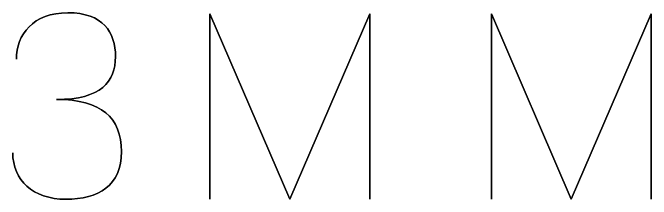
# Model space of a CAD drawing. Extents: x -439 to 785, y -667 to -15.
# Drawn here: x -438.61 to -394.86, y -89.75 to -76.96 of the extents above; entities that cross this region are included whole.
import ezdxf

# ---------------------------------------------------------------- set-up
doc = ezdxf.new("R2010")
doc.units = 0
doc.header["$MEASUREMENT"] = 0
doc.layers.add('LAYER_1', color=7, linetype='CONTINUOUS')

# ---------------------------------------------------------------- blocks, each defined once
blk = doc.blocks.new('BLOCK_15')
at = {"layer": 'LAYER_1', "color": 250}
for points, knots in [([(-438.609, -86.559), (-438.609, -88.447), (-437.233, -89.752), (-434.975, -89.752), (-432.717, -89.752), (-431.165, -88.817), (-431.165, -86.489), (-431.165, -84.16), (-432.541, -82.908), (-435.61, -82.908), (-432.558, -82.926), (-431.57, -81.673), (-431.57, -79.98), (-431.57, -78.286), (-432.435, -76.963), (-434.834, -76.963), (-437.215, -76.963), (-438.362, -78.463), (-438.362, -80.156), (-438.362, -78.463), (-437.215, -76.963), (-434.834, -76.963), (-432.435, -76.963), (-431.57, -78.286), (-431.57, -79.98), (-431.57, -81.673), (-432.558, -82.926), (-435.61, -82.908), (-432.541, -82.908), (-431.165, -84.16), (-431.165, -86.489), (-431.165, -88.817), (-432.717, -89.752), (-434.975, -89.752), (-437.233, -89.752), (-438.609, -88.447), (-438.609, -86.559)], [0, 0, 0, 0, 1, 1, 1, 2, 2, 2, 3, 3, 3, 4, 4, 4, 5, 5, 5, 6, 6, 6, 7, 7, 7, 8, 8, 8, 9, 9, 9, 10, 10, 10, 11, 11, 11, 12, 12, 12, 12]), ([(-425.097, -77.034), (-425.097, -77.034), (-419.629, -89.752), (-419.629, -89.752), (-419.629, -89.752), (-414.143, -77.034), (-414.143, -77.034), (-414.143, -77.034), (-414.143, -89.752), (-414.143, -89.752), (-414.143, -89.752), (-414.143, -77.034), (-414.143, -77.034), (-414.143, -77.034), (-419.629, -89.752), (-419.629, -89.752), (-419.629, -89.752), (-425.097, -77.034), (-425.097, -77.034), (-425.097, -77.034), (-425.097, -89.752), (-425.097, -89.752), (-425.097, -89.752), (-425.097, -77.034), (-425.097, -77.034)], [0, 0, 0, 0, 1, 1, 1, 2, 2, 2, 3, 3, 3, 4, 4, 4, 5, 5, 5, 6, 6, 6, 7, 7, 7, 8, 8, 8, 8]), ([(-405.818, -89.752), (-405.818, -89.752), (-405.818, -77.034), (-405.818, -77.034), (-405.818, -77.034), (-400.35, -89.752), (-400.35, -89.752), (-400.35, -89.752), (-394.864, -77.034), (-394.864, -77.034), (-394.864, -77.034), (-394.864, -89.752), (-394.864, -89.752), (-394.864, -89.752), (-394.864, -77.034), (-394.864, -77.034), (-394.864, -77.034), (-400.35, -89.752), (-400.35, -89.752), (-400.35, -89.752), (-405.818, -77.034), (-405.818, -77.034), (-405.818, -77.034), (-405.818, -89.752), (-405.818, -89.752)], [0, 0, 0, 0, 1, 1, 1, 2, 2, 2, 3, 3, 3, 4, 4, 4, 5, 5, 5, 6, 6, 6, 7, 7, 7, 8, 8, 8, 8])]:
    blk.add_open_spline(points, degree=3, knots=knots, dxfattribs=at)

msp = doc.modelspace()

# ---------------------------------------------------------------- block references
at = {"layer": 'LAYER_1'}
msp.add_blockref('BLOCK_15', (0, 0), dxfattribs=at)

doc.saveas('drawing.dxf')
